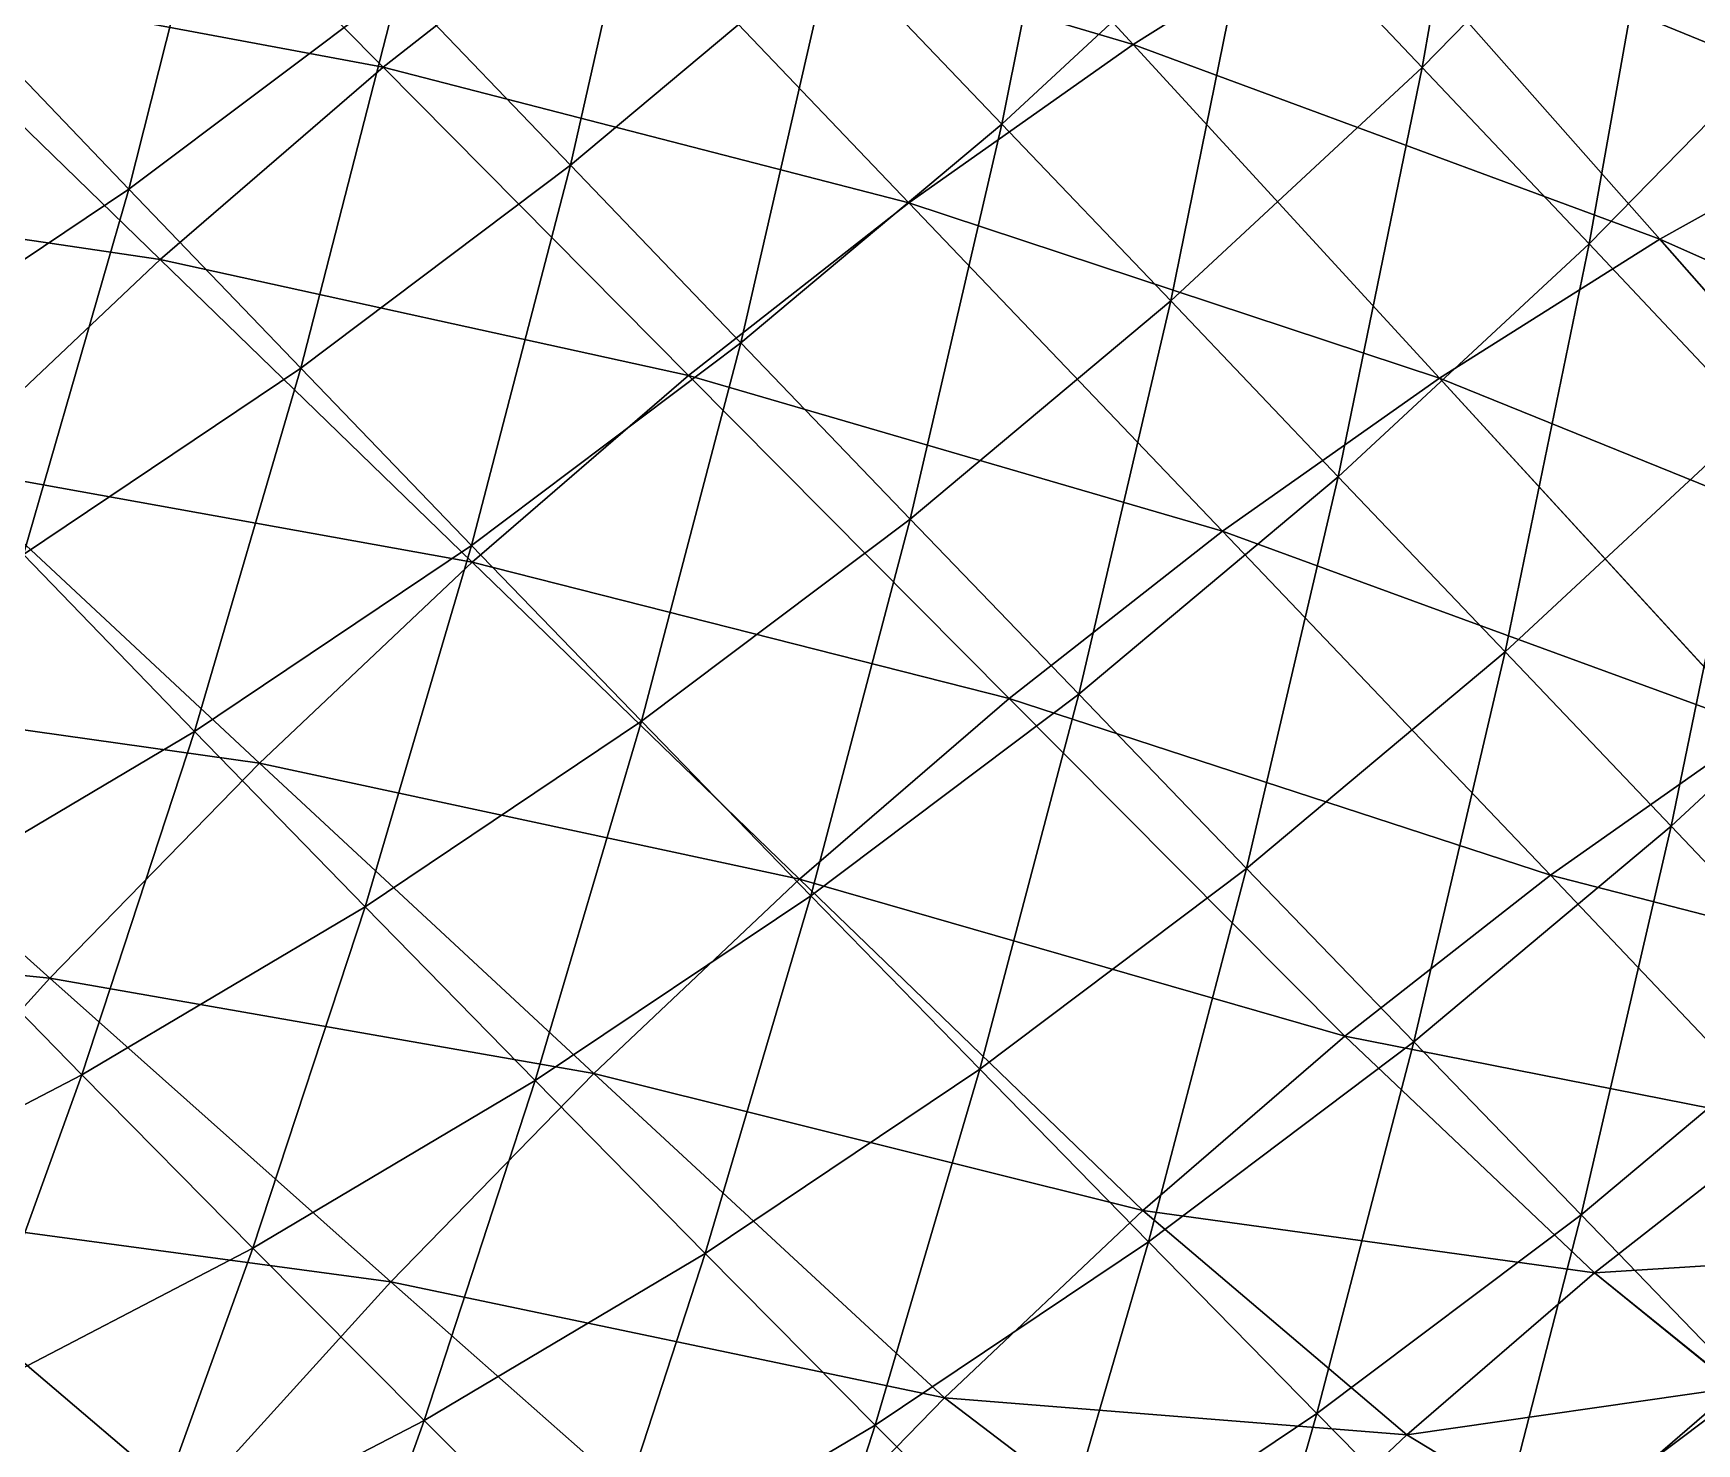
# Model space of a CAD drawing. Extents: x -232 to 179, y -162 to 161.
# Drawn here: x 36.92 to 71.74, y -83.05 to -53.52 of the extents above; entities that cross this region are included whole.
import ezdxf

# ---------------------------------------------------------------- set-up
doc = ezdxf.new("R2010")
doc.units = 0
doc.header["$MEASUREMENT"] = 0

msp = doc.modelspace()

# ---------------------------------------------------------------- linework, layer by layer
for points in [[(65.9954, -54.231483, -726.5981400000001), (67.56368, -45.310665, -733.0973), (62.47574, -50.51967, -733.294), (62.475838, -50.51957, -733.2939)], [(67.56368, -45.310665, -733.0973), (65.9954, -54.231483, -726.5981400000001), (71.071556, -49.034557, -726.4019), (71.071655, -49.03446, -726.4018)], [(57.19773499999999, -55.419605, -733.2062400000001), (58.925575, -46.787464, -739.9284700000001), (53.639435, -51.694958, -739.84064), (53.639534, -51.69486, -739.8405)], [(58.925575, -46.787464, -739.9284700000001), (57.19773499999999, -55.419605, -733.2062400000001), (62.47574, -50.51967, -733.294), (62.475838, -50.51957, -733.2939)], [(59.94606, -53.75615, -487.9037), (48.991817, -50.508835, -495.2657), (53.826286, -47.098587, -495.9704599999999), (53.82638499999999, -47.098488, -495.97037)], [(53.826286, -47.098587, -495.9704599999999), (64.714714, -50.7516, -488.80698), (59.94606, -53.75615, -487.9037), (59.94616, -53.75605, -487.9036)], [(44.240738, -54.22975, -494.7871), (33.336647, -52.18792, -502.31586), (38.125935, -48.053757, -502.57623), (38.126034, -48.053658, -502.57614)], [(38.125935, -48.053757, -502.57623), (48.991817, -50.508835, -495.2657), (44.240738, -54.22975, -494.7871), (44.240837, -54.229652, -494.78702)], [(48.167473, -56.280193, -739.4631), (50.050545, -47.94172, -746.4219), (44.574383, -52.53048, -746.044), (44.574482, -52.53038000000001, -746.0439)], [(50.050545, -47.94172, -746.4219), (48.167473, -56.280193, -739.4631), (53.639435, -51.694958, -739.84064), (53.639534, -51.69486, -739.8405)], [(75.64801, -55.22569300000001, -481.51447), (64.714714, -50.7516, -488.80698), (69.54583000000001, -48.06065, -489.92657), (69.54593, -48.06055, -489.92648)], [(69.54583000000001, -48.06065, -489.92657), (80.37164, -52.930466, -482.8037), (75.64801, -55.22569300000001, -481.51447), (75.64811, -55.22559399999999, -481.51437)], [(38.922527, -56.78287, -745.3739), (40.95064, -48.744164, -752.58026), (35.298786, -52.99655500000001, -751.91016), (35.298885, -52.99645600000001, -751.91003)], [(40.95064, -48.744164, -752.58026), (38.922527, -56.78287, -745.3739), (44.574383, -52.53048, -746.044), (44.574482, -52.53038000000001, -746.0439)], [(69.48872, -57.927338, -719.83234), (71.071556, -49.034557, -726.4019), (65.9954, -54.231483, -726.5981400000001), (65.9955, -54.231384, -726.5980000000001)], [(71.071556, -49.034557, -726.4019), (69.48872, -57.927338, -719.83234), (74.54907, -52.74659699999999, -719.6367), (74.54916999999999, -52.7465, -719.6366)], [(55.25078000000001, -57.06821, -487.21918), (44.240738, -54.22975, -494.7871), (48.991817, -50.508835, -495.2657), (48.991917, -50.508736, -495.2656)], [(48.991817, -50.508835, -495.2657), (59.94606, -53.75615, -487.9037), (55.25078000000001, -57.06821, -487.21918), (55.250877, -57.06811, -487.2191)], [(60.72965, -59.12005, -726.5106), (62.47574, -50.51967, -733.294), (57.19773499999999, -55.419605, -733.2062400000001), (57.197834, -55.41950600000001, -733.2061)], [(70.971825, -57.83034499999999, -480.4308), (59.94606, -53.75615, -487.9037), (64.714714, -50.7516, -488.80698), (64.71481, -50.7515, -488.8069)], [(62.47574, -50.51967, -733.294), (60.72965, -59.12005, -726.5106), (65.9954, -54.231483, -726.5981400000001), (65.9955, -54.231384, -726.5980000000001)], [(64.714714, -50.7516, -488.80698), (75.64801, -55.22569300000001, -481.51447), (70.971825, -57.83034499999999, -480.4308), (70.971924, -57.830246, -480.4307)], [(51.734207, -59.997784, -732.8293), (53.639435, -51.694958, -739.84064), (48.167473, -56.280193, -739.4631), (48.167572, -56.28009399999999, -739.46295)], [(53.639435, -51.694958, -739.84064), (51.734207, -59.997784, -732.8293), (57.19773499999999, -55.419605, -733.2062400000001), (57.197834, -55.41950600000001, -733.2061)], [(39.575672, -58.256687, -494.53348), (28.631004, -56.63355600000001, -502.2823), (33.336647, -52.18792, -502.31586), (33.33674600000001, -52.18782, -502.31577)], [(33.336647, -52.18792, -502.31586), (44.240738, -54.22975, -494.7871), (39.575672, -58.256687, -494.53348), (39.57577, -58.256588, -494.5334)], [(42.51996, -60.529324, -738.79346), (44.574383, -52.53048, -746.044), (38.922527, -56.78287, -745.3739), (38.922626, -56.78277199999999, -745.3738)], [(44.574383, -52.53048, -746.044), (42.51996, -60.529324, -738.79346), (48.167473, -56.280193, -739.4631), (48.167572, -56.28009399999999, -739.46295)], [(72.95983000000001, -61.61174, -712.98755), (74.54907, -52.74659699999999, -719.6367), (69.48872, -57.927338, -719.83234), (69.48881999999999, -57.92724, -719.8322)], [(35.298786, -52.99655500000001, -751.91016), (33.109337, -60.68469200000001, -744.4113), (38.922527, -56.78287, -745.3739), (38.922626, -56.78277199999999, -745.3738)], [(66.3561, -60.738533, -479.55646), (55.25078000000001, -57.06821, -487.21918), (59.94606, -53.75615, -487.9037), (59.94616, -53.75605, -487.9036)], [(59.94606, -53.75615, -487.9037), (70.971825, -57.83034499999999, -480.4308), (66.3561, -60.738533, -479.55646), (66.3562, -60.738434, -479.55637)], [(50.63649, -60.68199499999999, -486.7544), (39.575672, -58.256687, -494.53348), (44.240738, -54.22975, -494.7871), (44.240837, -54.229652, -494.78702)], [(44.240738, -54.22975, -494.7871), (55.25078000000001, -57.06821, -487.21918), (50.63649, -60.68199499999999, -486.7544), (50.63659000000001, -60.68189599999999, -486.7543)], [(64.23934, -62.800697, -719.7451), (65.9954, -54.231483, -726.5981400000001), (60.72965, -59.12005, -726.5106), (60.729748, -59.11995, -726.5105)], [(65.9954, -54.231483, -726.5981400000001), (64.23934, -62.800697, -719.7451), (69.48872, -57.927338, -719.83234), (69.48881999999999, -57.92724, -719.8322)], [(82.01505999999999, -62.74243000000001, -472.87103), (70.971825, -57.83034499999999, -480.4308), (75.64801, -55.22569300000001, -481.51447), (75.64811, -55.22559399999999, -481.51437)], [(55.27879, -63.68761, -726.1345), (57.19773499999999, -55.419605, -733.2062400000001), (51.734207, -59.997784, -732.8293), (51.734306, -59.997684, -732.82916)], [(57.19773499999999, -55.419605, -733.2062400000001), (55.27879, -63.68761, -726.1345), (60.72965, -59.12005, -726.5106), (60.729748, -59.11995, -726.5105)], [(46.09539, -64.240364, -732.1607700000001), (48.167473, -56.280193, -739.4631), (42.51996, -60.529324, -738.79346), (42.520058, -60.529224, -738.79333)], [(48.167473, -56.280193, -739.4631), (46.09539, -64.240364, -732.1607700000001), (51.734207, -59.997784, -732.8293), (51.734306, -59.997684, -732.82916)], [(28.631004, -56.63355600000001, -502.2823), (39.575672, -58.256687, -494.53348), (34.99209, -62.587006, -494.5008), (34.992188, -62.58690600000001, -494.5007)], [(36.71124, -64.42815, -737.8316), (38.922527, -56.78287, -745.3739), (33.109337, -60.68469200000001, -744.4113), (33.109436, -60.68459300000001, -744.4112)], [(38.922527, -56.78287, -745.3739), (36.71124, -64.42815, -737.8316), (42.51996, -60.529324, -738.79346), (42.520058, -60.529224, -738.79333)], [(61.81141, -63.944374, -478.89392), (50.63649, -60.68199499999999, -486.7544), (55.25078000000001, -57.06821, -487.21918), (55.250877, -57.06811, -487.2191)], [(55.25078000000001, -57.06821, -487.21918), (66.3561, -60.738533, -479.55646), (61.81141, -63.944374, -478.89392), (61.81151, -63.944275, -478.89383)], [(67.73104000000001, -66.46598, -712.90063), (69.48872, -57.927338, -719.83234), (64.23934, -62.800697, -719.7451), (64.23944, -62.8006, -719.745)], [(77.50851999999999, -65.25259, -471.8266599999999), (66.3561, -60.738533, -479.55646), (70.971825, -57.83034499999999, -480.4308), (70.971924, -57.830246, -480.4307)], [(69.48872, -57.927338, -719.83234), (67.73104000000001, -66.46598, -712.90063), (72.95983000000001, -61.61174, -712.98755), (72.95993, -61.61164, -712.9874)], [(70.971825, -57.83034499999999, -480.4308), (82.01505999999999, -62.74243000000001, -472.87103), (77.50851999999999, -65.25259, -471.8266599999999), (77.50862, -65.25249000000001, -471.82657)], [(46.10574699999999, -64.59299, -486.5080599999999), (34.99209, -62.587006, -494.5008), (39.575672, -58.256687, -494.53348), (39.57577, -58.256588, -494.5334)], [(39.575672, -58.256687, -494.53348), (50.63649, -60.68199499999999, -486.7544), (46.10574699999999, -64.59299, -486.5080599999999), (46.105846, -64.59289, -486.50797)], [(58.805454, -67.35404, -719.3702), (60.72965, -59.12005, -726.5106), (55.27879, -63.68761, -726.1345), (55.27889, -63.68751, -726.1344)], [(60.72965, -59.12005, -726.5106), (58.805454, -67.35404, -719.3702), (64.23934, -62.800697, -719.7451), (64.23944, -62.8006, -719.745)], [(49.653057, -67.92035, -725.4675), (51.734207, -59.997784, -732.8293), (46.09539, -64.240364, -732.1607700000001), (46.09549000000001, -64.24026500000001, -732.1606400000001)], [(51.734207, -59.997784, -732.8293), (49.653057, -67.92035, -725.4675), (55.27879, -63.68761, -726.1345), (55.27889, -63.68751, -726.1344)], [(40.295616, -68.13318000000001, -731.2003), (42.51996, -60.529324, -738.79346), (36.71124, -64.42815, -737.8316), (36.711338, -64.42805, -737.8315)], [(42.51996, -60.529324, -738.79346), (40.295616, -68.13318000000001, -731.2003), (46.09539, -64.240364, -732.1607700000001), (46.09549000000001, -64.24026500000001, -732.1606400000001)], [(57.345097, -67.442276, -478.44403), (46.10574699999999, -64.59299, -486.5080599999999), (50.63649, -60.68199499999999, -486.7544), (50.63659000000001, -60.68189599999999, -486.7543)], [(50.63649, -60.68199499999999, -486.7544), (61.81141, -63.944374, -478.89392), (57.345097, -67.442276, -478.44403), (57.34519599999999, -67.44218000000001, -478.4439400000001)], [(73.06026, -68.05527, -470.98407), (61.81141, -63.944374, -478.89392), (66.3561, -60.738533, -479.55646), (66.3562, -60.738434, -479.55637)], [(66.3561, -60.738533, -479.55646), (77.50851999999999, -65.25259, -471.8266599999999), (73.06026, -68.05527, -470.98407), (73.060356, -68.05516999999999, -470.98398)], [(71.20896, -70.12039, -705.9679), (72.95983000000001, -61.61174, -712.98755), (67.73104000000001, -66.46598, -712.90063), (67.73114, -66.46588, -712.9005)], [(72.95983000000001, -61.61174, -712.98755), (71.20896, -70.12039, -705.9679), (76.4129, -65.28921, -706.0544), (76.413, -65.28911, -706.05426)], [(41.654125, -68.79863, -486.47632), (30.474434, -67.221985, -494.6811), (34.99209, -62.587006, -494.5008), (34.992188, -62.58690600000001, -494.5007)], [(34.99209, -62.587006, -494.5008), (46.10574699999999, -64.59299, -486.5080599999999), (41.654125, -68.79863, -486.47632), (41.654224, -68.79853, -486.47623)], [(62.31845999999999, -71.00147, -712.5272), (64.23934, -62.800697, -719.7451), (58.805454, -67.35404, -719.3702), (58.805553, -67.35394000000001, -719.37006)], [(64.23934, -62.800697, -719.7451), (62.31845999999999, -71.00147, -712.5272), (67.73104000000001, -66.46598, -712.90063), (67.73114, -66.46588, -712.9005)], [(53.19723, -71.57361, -718.70526), (55.27879, -63.68761, -726.1345), (49.653057, -67.92035, -725.4675), (49.653156, -67.92025, -725.4674)], [(55.27879, -63.68761, -726.1345), (53.19723, -71.57361, -718.70526), (58.805454, -67.35404, -719.3702), (58.805553, -67.35394000000001, -719.37006)], [(68.680435, -71.144806, -470.34558), (57.345097, -67.442276, -478.44403), (61.81141, -63.944374, -478.89392), (61.81151, -63.944275, -478.89383)], [(61.81141, -63.944374, -478.89392), (73.06026, -68.05527, -470.98407), (68.680435, -71.144806, -470.34558), (68.680534, -71.14471, -470.3455)], [(43.866737, -71.80414, -724.5093400000001), (46.09539, -64.240364, -732.1607700000001), (40.295616, -68.13318000000001, -731.2003), (40.295715, -68.13308, -731.2002)], [(46.09539, -64.240364, -732.1607700000001), (43.866737, -71.80414, -724.5093400000001), (49.653057, -67.92035, -725.4675), (49.653156, -67.92025, -725.4674)], [(36.71124, -64.42815, -737.8316), (34.35217, -71.662254, -729.9496), (40.295616, -68.13318000000001, -731.2003), (40.295715, -68.13308, -731.2002)], [(52.959656, -71.22784, -478.2056), (41.654125, -68.79863, -486.47632), (46.10574699999999, -64.59299, -486.5080599999999), (46.105846, -64.59289, -486.50797)], [(46.10574699999999, -64.59299, -486.5080599999999), (57.345097, -67.442276, -478.44403), (52.959656, -71.22784, -478.2056), (52.959755, -71.22774, -478.2055)], [(74.67743, -73.76849, -698.9367), (76.4129, -65.28921, -706.0544), (71.20896, -70.12039, -705.9679), (71.20906, -70.12029, -705.9678)], [(65.8221, -74.63433, -705.5962), (67.73104000000001, -66.46598, -712.90063), (62.31845999999999, -71.00147, -712.5272), (62.318558, -71.00137, -712.5271)], [(67.73104000000001, -66.46598, -712.90063), (65.8221, -74.63433, -705.5962), (71.20896, -70.12039, -705.9679), (71.20906, -70.12029, -705.9678)], [(37.26654, -73.30015999999999, -486.65143), (25.989788, -72.16923, -495.0606), (30.474434, -67.221985, -494.6811), (30.474533, -67.221886, -494.681)], [(30.474434, -67.221985, -494.6811), (41.654125, -68.79863, -486.47632), (37.26654, -73.30015999999999, -486.65143), (37.26664, -73.300064, -486.6513400000001)], [(64.37617, -74.51579, -469.912), (52.959656, -71.22784, -478.2056), (57.345097, -67.442276, -478.44403), (57.34519599999999, -67.44218000000001, -478.4439400000001)], [(56.732224, -75.20449, -711.86487), (58.805454, -67.35404, -719.3702), (53.19723, -71.57361, -718.70526), (53.19733000000001, -71.57351, -718.70514)], [(58.805454, -67.35404, -719.3702), (56.732224, -75.20449, -711.86487), (62.31845999999999, -71.00147, -712.5272), (62.318558, -71.00137, -712.5271)], [(57.345097, -67.442276, -478.44403), (68.680435, -71.144806, -470.34558), (64.37617, -74.51579, -469.912), (64.37626999999999, -74.51569, -469.9119)], [(37.937077, -75.32503, -723.2615), (40.295616, -68.13318000000001, -731.2003), (34.35217, -71.662254, -729.9496), (34.35227, -71.662155, -729.9494599999999)], [(40.295616, -68.13318000000001, -731.2003), (37.937077, -75.32503, -723.2615), (43.866737, -71.80414, -724.5093400000001), (43.866837, -71.80404, -724.5092)], [(47.428913, -75.445305, -717.75006), (49.653057, -67.92035, -725.4675), (43.866737, -71.80414, -724.5093400000001), (43.866837, -71.80404, -724.5092)], [(49.653057, -67.92035, -725.4675), (47.428913, -75.445305, -717.75006), (53.19723, -71.57361, -718.70526), (53.19733000000001, -71.57351, -718.70514)], [(77.678024, -73.46018000000001, -469.20227), (68.680435, -71.144806, -470.34558), (73.06026, -68.05527, -470.98407), (73.060356, -68.05516999999999, -470.98398)], [(48.650803, -75.29861, -478.17487), (37.26654, -73.30015999999999, -486.65143), (41.654125, -68.79863, -486.47632), (41.654224, -68.79853, -486.47623)], [(41.654125, -68.79863, -486.47632), (52.959656, -71.22784, -478.2056), (48.650803, -75.29861, -478.17487), (48.6509, -75.29851, -478.17477)], [(69.320786, -78.2571, -698.56714), (71.20896, -70.12039, -705.9679), (65.8221, -74.63433, -705.5962), (65.8222, -74.63423, -705.59607)], [(71.20896, -70.12039, -705.9679), (69.320786, -78.2571, -698.56714), (74.67743, -73.76849, -698.9367), (74.67753, -73.768394, -698.9366)], [(60.262405, -78.817375, -704.937), (62.31845999999999, -71.00147, -712.5272), (56.732224, -75.20449, -711.86487), (56.732323, -75.20439, -711.86475)], [(62.31845999999999, -71.00147, -712.5272), (60.262405, -78.817375, -704.937), (65.8221, -74.63433, -705.5962), (65.8222, -74.63423, -705.59607)], [(60.14983, -78.16402, -469.68222), (48.650803, -75.29861, -478.17487), (52.959656, -71.22784, -478.2056), (52.959755, -71.22774, -478.2055)], [(52.959656, -71.22784, -478.2056), (64.37617, -74.51579, -469.912), (60.14983, -78.16402, -469.68222), (60.14993, -78.16391999999999, -469.68213)], [(73.60489, -76.33339000000001, -468.60852), (64.37617, -74.51579, -469.912), (68.680435, -71.144806, -470.34558), (68.680534, -71.14471, -470.3455)], [(68.680435, -71.144806, -470.34558), (77.678024, -73.46018000000001, -469.20227), (73.60489, -76.33339000000001, -468.60852), (73.60499, -76.33329, -468.60843)], [(34.35217, -71.662254, -729.9496), (31.883583, -78.46951999999999, -721.7269), (37.937077, -75.32503, -723.2615), (37.937176, -75.32493000000001, -723.26135)], [(50.986526, -79.06102, -710.91345), (53.19723, -71.57361, -718.70526), (47.428913, -75.445305, -717.75006), (47.429012, -75.445206, -717.74994)], [(53.19723, -71.57361, -718.70526), (50.986526, -79.06102, -710.91345), (56.732224, -75.20449, -711.86487), (56.732323, -75.20439, -711.86475)], [(41.517708, -78.955246, -716.5061), (43.866737, -71.80414, -724.5093400000001), (37.937077, -75.32503, -723.2615), (37.937176, -75.32493000000001, -723.26135)], [(43.866737, -71.80414, -724.5093400000001), (41.517708, -78.955246, -716.5061), (47.428913, -75.445305, -717.75006), (47.429012, -75.445206, -717.74994)], [(25.989788, -72.16923, -495.0606), (37.26654, -73.30015999999999, -486.65143), (32.911015, -78.104965, -487.02002), (32.911114, -78.104866, -487.01993)], [(44.40392, -79.65578000000001, -478.3443599999999), (32.911015, -78.104965, -487.02002), (37.26654, -73.30015999999999, -486.65143), (37.26664, -73.300064, -486.6513400000001)], [(37.26654, -73.30015999999999, -486.65143), (48.650803, -75.29861, -478.17487), (44.40392, -79.65578000000001, -478.3443599999999), (44.40402, -79.65568, -478.34427)], [(72.81900999999999, -81.8744, -691.42944), (74.67743, -73.76849, -698.9367), (69.320786, -78.2571, -698.56714), (69.320885, -78.257, -698.567)], [(69.602005, -79.46833000000001, -468.2053), (60.14983, -78.16402, -469.68222), (64.37617, -74.51579, -469.912), (64.37626999999999, -74.51569, -469.9119)], [(64.37617, -74.51579, -469.912), (73.60489, -76.33339000000001, -468.60852), (69.602005, -79.46833000000001, -468.2053), (69.602104, -79.46823, -468.2052)], [(63.79228199999999, -82.41668, -697.9116), (65.8221, -74.63433, -705.5962), (60.262405, -78.817375, -704.937), (60.262505, -78.817276, -704.9369)], [(65.8221, -74.63433, -705.5962), (63.79228199999999, -82.41668, -697.9116), (69.320786, -78.2571, -698.56714), (69.320885, -78.257, -698.567)], [(54.544014, -82.65557, -703.9901), (56.732224, -75.20449, -711.86487), (50.986526, -79.06102, -710.91345), (50.986626, -79.06092, -710.9133)], [(56.732224, -75.20449, -711.86487), (54.544014, -82.65557, -703.9901), (60.262405, -78.817375, -704.937), (60.262505, -78.817276, -704.9369)], [(35.483047, -82.089966, -714.9763), (37.937077, -75.32503, -723.2615), (31.883583, -78.46951999999999, -721.7269), (31.883682, -78.46942, -721.7268)], [(37.937077, -75.32503, -723.2615), (35.483047, -82.089966, -714.9763), (41.517708, -78.955246, -716.5061), (41.517807, -78.95515, -716.5060000000001)], [(45.098495, -82.5572, -709.6743), (47.428913, -75.445305, -717.75006), (41.517708, -78.955246, -716.5061), (41.517807, -78.95515, -716.5060000000001)], [(55.99729499999999, -82.0871, -469.6526), (44.40392, -79.65578000000001, -478.3443599999999), (48.650803, -75.29861, -478.17487), (48.6509, -75.29851, -478.17477)], [(47.428913, -75.445305, -717.75006), (45.098495, -82.5572, -709.6743), (50.986526, -79.06102, -710.91345), (50.986626, -79.06092, -710.9133)], [(48.650803, -75.29861, -478.17487), (60.14983, -78.16402, -469.68222), (55.99729499999999, -82.0871, -469.6526), (55.997395, -82.087, -469.6525)], [(76.15287, -79.05505, -473.8353), (69.602005, -79.46833000000001, -468.2053), (73.60489, -76.33339000000001, -468.60852), (73.60499, -76.33329, -468.60843)], [(40.18808, -84.30648000000001, -478.70114), (28.526901, -83.23133, -487.55905), (32.911015, -78.104965, -487.02002), (32.911114, -78.104866, -487.01993)], [(32.911015, -78.104965, -487.02002), (44.40392, -79.65578000000001, -478.3443599999999), (40.18808, -84.30648000000001, -478.70114), (40.18818, -84.30638, -478.70105)], [(65.6716, -82.8611, -467.9916), (55.99729499999999, -82.0871, -469.6526), (60.14983, -78.16402, -469.68222), (60.14993, -78.16391999999999, -469.68213)], [(60.14983, -78.16402, -469.68222), (69.602005, -79.46833000000001, -468.2053), (65.6716, -82.8611, -467.9916), (65.6717, -82.861, -467.99152)], [(67.32645, -86.00693000000001, -690.7782599999999), (69.320786, -78.2571, -698.56714), (63.79228199999999, -82.41668, -697.9116), (63.79238, -82.41658000000001, -697.9115)], [(69.320786, -78.2571, -698.56714), (67.32645, -86.00693000000001, -690.7782599999999), (72.81900999999999, -81.8744, -691.42944), (72.81911, -81.8743, -691.4293)], [(39.087498, -85.67961, -708.1505), (41.517708, -78.955246, -716.5061), (35.483047, -82.089966, -714.9763), (35.483147, -82.08986999999999, -714.9762)], [(41.517708, -78.955246, -716.5061), (39.087498, -85.67961, -708.1505), (45.098495, -82.5572, -709.6743), (45.098595, -82.5571, -709.6742)], [(58.10597199999999, -86.23335, -696.97003), (60.262405, -78.817375, -704.937), (54.544014, -82.65557, -703.9901), (54.544113, -82.65547, -703.99)], [(60.262405, -78.817375, -704.937), (58.10597199999999, -86.23335, -696.97003), (63.79228199999999, -82.41668, -697.9116), (63.79238, -82.41658000000001, -697.9115)], [(48.68396, -86.135124, -702.7569), (50.986526, -79.06102, -710.91345), (45.098495, -82.5572, -709.6743), (45.098595, -82.5571, -709.6742)], [(50.986526, -79.06102, -710.91345), (48.68396, -86.135124, -702.7569), (54.544014, -82.65557, -703.9901), (54.544113, -82.65547, -703.99)], [(69.602005, -79.46833000000001, -468.2053), (76.15287, -79.05505, -473.8353), (72.564316, -81.86551, -473.47382), (72.564415, -81.86541, -473.47372)], [(51.9045, -86.286194, -469.81598), (40.18808, -84.30648000000001, -478.70114), (44.40392, -79.65578000000001, -478.3443599999999), (44.40402, -79.65568, -478.34427)], [(44.40392, -79.65578000000001, -478.3443599999999), (55.99729499999999, -82.0871, -469.6526), (51.9045, -86.286194, -469.81598), (51.9046, -86.28609499999999, -469.8159)], [(72.564316, -81.86551, -473.47382), (65.6716, -82.8611, -467.9916), (69.602005, -79.46833000000001, -468.2053), (69.602104, -79.46823, -468.2052)], [(35.483047, -82.089966, -714.9763), (32.97452, -88.41579, -706.3465), (39.087498, -85.67961, -708.1505), (39.087597, -85.67951, -708.1504)], [(61.80984, -86.50948000000001, -467.96405), (51.9045, -86.286194, -469.81598), (55.99729499999999, -82.0871, -469.6526), (55.997395, -82.087, -469.6525)], [(55.99729499999999, -82.0871, -469.6526), (65.6716, -82.8611, -467.9916), (61.80984, -86.50948000000001, -467.96405), (61.80994, -86.509384, -467.96396)], [(65.6716, -82.8611, -467.9916), (72.564316, -81.86551, -473.47382), (69.040726, -84.90711, -473.28226), (69.040825, -84.90701, -473.28217)], [(70.86977399999999, -89.59285, -683.5254), (72.81900999999999, -81.8744, -691.42944), (67.32645, -86.00693000000001, -690.7782599999999), (67.326546, -86.00683000000001, -690.77814)], [(75.28003000000001, -84.036674, -478.7064), (69.040726, -84.90711, -473.28226), (72.564316, -81.86551, -473.47382), (72.564415, -81.86541, -473.47372)], [(72.81900999999999, -81.8744, -691.42944), (70.86977399999999, -89.59285, -683.5254), (76.32151999999999, -85.49101999999999, -684.17175), (76.32162, -85.49091999999999, -684.1716299999999)], [(61.6771, -89.7988, -689.8428), (63.79228199999999, -82.41668, -697.9116), (58.10597199999999, -86.23335, -696.97003), (58.10607, -86.23325, -696.9699)], [(63.79228199999999, -82.41668, -697.9116), (61.6771, -89.7988, -689.8428), (67.32645, -86.00693000000001, -690.7782599999999), (67.326546, -86.00683000000001, -690.77814)], [(42.70153, -89.242714, -701.24036), (45.098495, -82.5572, -709.6743), (39.087498, -85.67961, -708.1505), (39.087597, -85.67951, -708.1504)], [(45.098495, -82.5572, -709.6743), (42.70153, -89.242714, -701.24036), (48.68396, -86.135124, -702.7569), (48.68406, -86.135025, -702.7568)], [(52.278793, -89.69339000000001, -695.7437), (54.544014, -82.65557, -703.9901), (48.68396, -86.135124, -702.7569), (48.68406, -86.135025, -702.7568)], [(54.544014, -82.65557, -703.9901), (52.278793, -89.69339000000001, -695.7437), (58.10597199999999, -86.23335, -696.97003), (58.10607, -86.23325, -696.9699)], [(69.040726, -84.90711, -473.28226), (61.80984, -86.50948000000001, -467.96405), (65.6716, -82.8611, -467.9916), (65.6717, -82.861, -467.99152)]]:
    msp.add_3dface(points)

doc.saveas('drawing.dxf')
